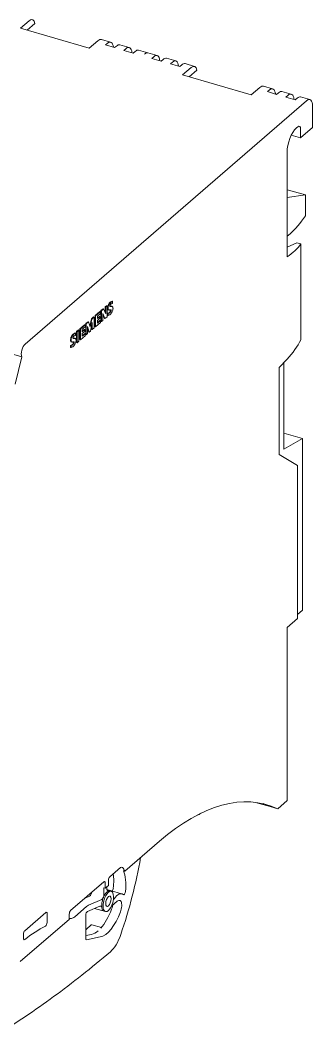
# Model space of a CAD drawing. Header units: inches. Extents: x 9220 to 92460, y -39241 to 4813.
# Drawn here: x 74749 to 74789.2, y -33840.1 to -33700.1 of the extents above; entities that cross this region are included whole.
import ezdxf

# ---------------------------------------------------------------- set-up
doc = ezdxf.new("R2010")
doc.units = ezdxf.units.IN
doc.header["$MEASUREMENT"] = 0

# ---------------------------------------------------------------- blocks, each defined once
blk = doc.blocks.new('A$C027ebf9d')
at = {"color": 0, "linetype": 'Continuous', "lineweight": 0}
for p, q in [((23.0191, -12.8331), (23.0821, -12.7785)), ((23.1257, -12.7981), (23.0687, -12.8474)), ((23.5237, -12.9787), (23.0191, -12.8331)), ((23.5867, -12.9242), (23.5237, -12.9787)), ((23.68, -12.9353), (23.6118, -12.9156)), ((23.6549, -12.9439), (23.6411, -12.9558)), ((23.6411, -12.9558), (23.7093, -12.9755)), ((23.7093, -12.9755), (23.7231, -12.9636)), ((23.8164, -12.9747), (23.7482, -12.955)), ((23.7775, -12.9952), (23.7912, -12.9832)), ((23.8457, -13.0149), (23.7775, -12.9952)), ((23.8594, -13.0029), (23.8457, -13.0149)), ((23.9527, -13.014), (23.8846, -12.9943)), ((24.0209, -13.0337), (23.9527, -13.014)), ((23.982, -13.0542), (23.9958, -13.0423)), ((24.0502, -13.0739), (23.982, -13.0542)), ((24.064, -13.062), (24.0502, -13.0739)), ((24.1573, -13.0731), (24.0891, -13.0534)), ((24.1184, -13.0936), (24.1322, -13.0817)), ((24.1866, -13.1133), (24.1184, -13.0936)), ((24.2937, -13.1125), (24.2255, -13.0928)), ((24.2004, -13.1014), (24.1866, -13.1133)), ((24.2056, -13.1756), (24.2686, -13.121)), ((24.3122, -13.1406), (24.2552, -13.1899)), ((24.7102, -13.3213), (24.2056, -13.1756)), ((24.7732, -13.2667), (24.7102, -13.3213)), ((24.8665, -13.2778), (24.7983, -13.2581)), ((24.8414, -13.2864), (24.8276, -13.2983)), ((24.8276, -13.2983), (24.8958, -13.318)), ((24.8958, -13.318), (24.9096, -13.3061)), ((25.0029, -13.3172), (24.9347, -13.2975)), ((25.1142, -13.3651), (23.0531, -15.15)), ((24.964, -13.3377), (24.9778, -13.3258)), ((25.0322, -13.3574), (24.964, -13.3377)), ((25.046, -13.3454), (25.0322, -13.3574)), ((25.1393, -13.3566), (25.0711, -13.3369)), ((25.1594, -13.5612), (25.1594, -13.4043)), ((25.0708, -13.6379), (25.0028, -13.6183)), ((25.0413, -13.5646), (25.0512, -13.5561)), ((25.0708, -13.6379), (25.1594, -13.5612)), ((25.0708, -13.5731), (25.0708, -13.6379)), ((24.9724, -14.5107), (24.9724, -13.7436)), ((24.9724, -14.0175), (25.1061, -14.0561)), ((24.9724, -14.0754), (25.1061, -14.0561)), ((25.1061, -14.0561), (25.1061, -14.21)), ((24.9939, -14.3408), (24.9724, -14.3593)), ((24.9724, -14.4403), (25.0446, -14.4077)), ((25.0731, -14.4159), (25.0446, -14.4077)), ((25.0731, -15.1183), (25.0731, -14.4159)), ((23.6503, -14.8687), (23.6404, -14.8772)), ((23.6404, -14.8772), (23.6404, -14.9202)), ((23.6438, -14.8782), (23.6404, -14.8772)), ((23.6537, -14.8697), (23.6438, -14.8782)), ((23.6438, -14.8782), (23.6438, -14.9276)), ((23.6537, -14.8697), (23.6503, -14.8687)), ((23.6537, -14.9498), (23.6537, -14.8697)), ((23.6911, -14.8739), (23.6876, -14.873)), ((23.694, -14.8356), (23.6906, -14.8346)), ((23.694, -14.8509), (23.694, -14.8356)), ((23.5553, -14.9509), (23.5386, -14.9654)), ((23.5587, -14.9519), (23.542, -14.9664)), ((23.5587, -14.9519), (23.5553, -14.9509)), ((23.5587, -15.032), (23.5587, -14.9519)), ((23.6006, -14.9117), (23.5661, -14.9416)), ((23.5661, -14.9416), (23.5661, -15.0217)), ((23.5695, -14.9425), (23.5661, -14.9416)), ((23.604, -14.9127), (23.5695, -14.9425)), ((23.5695, -14.9425), (23.5695, -15.0227)), ((23.5833, -14.9451), (23.604, -14.9272)), ((23.5833, -14.9638), (23.5833, -14.9451)), ((23.5981, -14.9471), (23.5833, -14.9599)), ((23.6015, -14.9481), (23.5833, -14.9638)), ((23.6015, -14.9481), (23.5981, -14.9471)), ((23.604, -14.9127), (23.6006, -14.9117)), ((23.6015, -14.9609), (23.6015, -14.9481)), ((23.604, -14.9272), (23.604, -14.9127)), ((23.6242, -14.8913), (23.6089, -14.9045)), ((23.6089, -14.9045), (23.6089, -14.9846)), ((23.6124, -14.9055), (23.6089, -14.9045)), ((23.6276, -14.8922), (23.6124, -14.9055)), ((23.6124, -14.9055), (23.6124, -14.9856)), ((23.6217, -14.9775), (23.6217, -14.9263)), ((23.6217, -14.9263), (23.6384, -14.963)), ((23.6217, -14.9328), (23.635, -14.962)), ((23.6276, -14.8922), (23.6242, -14.8913)), ((23.6438, -14.9276), (23.6276, -14.8922)), ((23.6384, -14.963), (23.6537, -14.9498)), ((23.6582, -14.9249), (23.6582, -14.9403)), ((23.6616, -14.9259), (23.6582, -14.9249)), ((23.6616, -14.9413), (23.6582, -14.9403)), ((23.6616, -14.9259), (23.6616, -14.9413)), ((23.6672, -14.9001), (23.6637, -14.8991)), ((23.4894, -15.008), (23.4554, -15.0374)), ((23.4928, -15.009), (23.4588, -15.0384)), ((23.4721, -15.0414), (23.4928, -15.0235)), ((23.4928, -15.009), (23.4894, -15.008)), ((23.4928, -15.0235), (23.4928, -15.009)), ((23.5149, -14.9859), (23.4982, -15.0004)), ((23.4982, -15.0004), (23.4982, -15.0805)), ((23.5016, -15.0014), (23.4982, -15.0004)), ((23.5184, -14.9869), (23.5016, -15.0014)), ((23.5016, -15.0014), (23.5016, -15.0815)), ((23.511, -15.0734), (23.511, -15.0222)), ((23.511, -15.0222), (23.5238, -15.0631)), ((23.511, -15.0322), (23.5204, -15.0622)), ((23.5184, -14.9869), (23.5149, -14.9859)), ((23.5307, -15.0248), (23.5184, -14.9869)), ((23.5386, -14.9654), (23.5284, -15.0178)), ((23.542, -14.9664), (23.5307, -15.0248)), ((23.5321, -15.0559), (23.5454, -14.9915)), ((23.542, -14.9664), (23.5386, -14.9654)), ((23.542, -15.0081), (23.542, -15.0426)), ((23.5454, -14.9915), (23.5454, -15.0435)), ((23.5454, -15.0435), (23.5587, -15.032)), ((23.5695, -15.0227), (23.5661, -15.0217)), ((23.5695, -15.0227), (23.6045, -14.9924)), ((23.5833, -14.9766), (23.6015, -14.9609)), ((23.5833, -14.9962), (23.5833, -14.9766)), ((23.6011, -14.9769), (23.5833, -14.9923)), ((23.6045, -14.9779), (23.5833, -14.9962)), ((23.6045, -14.9779), (23.6011, -14.9769)), ((23.6045, -14.9924), (23.6045, -14.9779)), ((23.6124, -14.9856), (23.6089, -14.9846)), ((23.6124, -14.9856), (23.6217, -14.9775)), ((23.6384, -14.963), (23.635, -14.962)), ((23.4203, -15.1083), (23.4169, -15.1073)), ((23.4234, -15.07), (23.42, -15.069)), ((23.4234, -15.0853), (23.4234, -15.07)), ((23.4446, -15.0468), (23.4303, -15.0592)), ((23.4303, -15.0592), (23.4303, -15.1393)), ((23.4337, -15.0602), (23.4303, -15.0592)), ((23.448, -15.0478), (23.4337, -15.0602)), ((23.4337, -15.0602), (23.4337, -15.1403)), ((23.448, -15.0478), (23.4446, -15.0468)), ((23.448, -15.1279), (23.448, -15.0478)), ((23.4554, -15.0374), (23.4554, -15.1176)), ((23.4588, -15.0384), (23.4554, -15.0374)), ((23.4588, -15.0384), (23.4588, -15.1186)), ((23.4588, -15.1186), (23.4933, -15.0887)), ((23.4721, -15.0602), (23.4721, -15.0414)), ((23.4869, -15.0434), (23.4721, -15.0562)), ((23.4903, -15.0444), (23.4721, -15.0602)), ((23.4721, -15.073), (23.4903, -15.0572)), ((23.4721, -15.0926), (23.4721, -15.073)), ((23.4898, -15.0732), (23.4721, -15.0886)), ((23.4933, -15.0742), (23.4721, -15.0926)), ((23.4903, -15.0444), (23.4869, -15.0434)), ((23.4933, -15.0742), (23.4898, -15.0732)), ((23.4903, -15.0572), (23.4903, -15.0444)), ((23.4933, -15.0887), (23.4933, -15.0742)), ((23.5016, -15.0815), (23.4982, -15.0805)), ((23.5016, -15.0815), (23.511, -15.0734)), ((23.5238, -15.0631), (23.5204, -15.0622)), ((23.5238, -15.0631), (23.5321, -15.0559)), ((23.5454, -15.0435), (23.542, -15.0426)), ((23.387, -15.1598), (23.387, -15.1751)), ((23.3904, -15.1607), (23.387, -15.1598)), ((23.3904, -15.1761), (23.387, -15.1751)), ((23.3904, -15.1607), (23.3904, -15.1761)), ((23.396, -15.1349), (23.3926, -15.1339)), ((23.4337, -15.1403), (23.4303, -15.1393)), ((23.4337, -15.1403), (23.448, -15.1279)), ((23.4588, -15.1186), (23.4554, -15.1176)), ((22.8593, -15.1941), (23.0298, -15.2433)), ((23.0298, -15.2433), (22.9795, -15.444)), ((24.9133, -15.3231), (24.9724, -15.2608)), ((24.9133, -15.9606), (24.9133, -15.3231)), ((24.9483, -15.2862), (24.9483, -15.9204)), ((25.0841, -15.8442), (24.9483, -15.805)), ((24.9483, -15.9204), (25.0841, -15.8442)), ((25.0841, -15.8442), (25.0841, -17.1036)), ((25.0492, -16.0401), (24.9133, -15.9606)), ((25.0492, -17.1626), (25.0492, -16.0401)), ((25.0841, -17.1036), (25.0492, -17.1343)), ((24.9724, -17.2302), (25.0492, -17.1626)), ((24.9724, -18.4999), (24.9724, -17.2302)), ((24.8489, -18.5438), (24.7407, -18.5126)), ((24.9035, -18.5596), (24.9724, -18.4999)), ((24.9035, -18.5596), (24.849, -18.5438)), ((23.784, -19.0176), (24.0374, -18.7982)), ((23.6732, -19.0587), (23.7514, -18.991)), ((23.7738, -19.0147), (23.784, -19.0176)), ((23.3867, -19.3069), (23.6299, -19.0962)), ((23.6399, -19.1049), (23.6399, -19.1424)), ((23.6399, -19.1424), (23.6632, -19.1223)), ((23.6632, -19.1223), (23.6632, -19.0848)), ((23.4923, -19.2154), (23.526, -19.2008)), ((23.6297, -19.1395), (23.6399, -19.1424)), ((23.6297, -19.1395), (23.6297, -19.192)), ((23.6529, -19.1514), (23.6529, -19.1312)), ((23.6529, -19.1522), (23.676, -19.1588)), ((23.6738, -19.1629), (23.6841, -19.1659)), ((23.6787, -19.1599), (23.7605, -19.1835)), ((23.5098, -19.3137), (23.6009, -19.2742)), ((23.6146, -19.2264), (23.5186, -19.2681)), ((23.6855, -19.2753), (23.7278, -19.2386)), ((23.0512, -19.4542), (23.2047, -19.3213)), ((23.2147, -19.33), (23.2147, -19.3936)), ((23.3766, -19.3688), (23.3766, -19.333)), ((23.5043, -19.2774), (23.418, -19.3521)), ((23.4976, -19.5113), (23.4976, -19.3408)), ((23.6415, -19.3137), (23.5624, -19.2909)), ((23.0177, -19.6813), (23.3788, -19.3686)), ((23.3788, -19.3686), (23.3766, -19.3679)), ((23.5422, -19.4103), (23.6124, -19.4306)), ((23.0411, -19.5107), (23.0411, -19.4803)), ((23.5133, -19.4334), (23.4976, -19.4471)), ((23.5396, -19.4819), (23.4976, -19.4907)), ((23.6044, -19.5006), (23.504, -19.5217))]:
    blk.add_line(p, q, dxfattribs=at)
for centre, major_axis, ratio, start_param, end_param in [((23.0821, -12.8569), (0.0251, 0.087), 0.433013, -0.710168, 0.588003), ((23.7231, -13.042), (0.0251, 0.087), 0.433013, 0, 0.588003), ((23.7912, -13.0617), (0.0251, 0.087), 0.433013, -0.845672, 0.588003), ((23.9276, -13.101), (0.0251, 0.087), 0.433013, 0, 0.588003), ((23.9276, -13.101), (0.0251, 0.087), 0.433013, 0, 0.588003), ((23.9958, -13.1207), (0.0251, 0.087), 0.433013, -0.845672, 0.588003), ((24.1322, -13.1601), (0.0251, 0.087), 0.433013, -0.845672, 0.588003), ((24.2686, -13.1995), (0.0251, 0.087), 0.433013, -0.710168, 0.588003), ((24.9096, -13.3845), (0.0251, 0.087), 0.433013, 0, 0.588003), ((24.9778, -13.4042), (0.0251, 0.087), 0.433013, -0.845672, 0.588003), ((25.1142, -13.4436), (0.0251, 0.087), 0.433013, -0.982794, 0.588003), ((23.0531, -15.1978), (-0.0153, -0.053), 0.433013, -2.55359, -0.424288), ((24.0584, -14.997), (-1.0545, -0.0741), 0.578873, -3.705835, -3.460911), ((23.9705, -21.2349), (-0.8005, -2.7207), 0.439199, -3.208449, -3.162772), ((24.3382, -18.4921), (-0.0328, -0.1135), 0.433013, 0.204963, 0.618986), ((23.5645, -19.2095), (0.0765, 0.2652), 0.433013, -1.187789, -0.743505), ((23.5284, -19.1818), (-0.0056, -0.0193), 0.433013, 0.343657, 1.402486), ((23.531, -19.1751), (0.0056, 0.0193), 0.433013, -1.813163, -1.382984), ((23.6543, -19.2341), (0.0217, 0.0753), 0.433013, -0.346246, 0.411081), ((23.6898, -19.1462), (0.0056, 0.0193), 0.433013, -2.513914, -1.187789), ((23.7278, -19.2966), (0.0326, 0.1131), 0.433013, -0.236262, 0.960488), ((23.5043, -19.3793), (0.0326, 0.1131), 0.433013, 0.343657, 0.588003), ((23.6531, -19.2351), (-0.0219, -0.076), 0.433013, -1.813163, -1.739106), ((23.6634, -19.2381), (-0.0218, -0.0757), 0.433013, -0.350815, 1.52682), ((23.6631, -19.2386), (-0.021, -0.0728), 0.433013, -1.820029, -1.745762), ((23.6625, -19.241), (0.0219, 0.0757), 0.433013, -1.125618, -0.950651), ((23.6531, -19.2351), (-0.0218, -0.0757), 0.433013, -0.716781, -0.350815), ((23.0177, -21.0745), (0.4891, 1.6942), 0.433013, 0.376721, 0.550466), ((23.0075, -21.0715), (0.4891, 1.6942), 0.433013, 0.136496, 0.155966), ((23.0177, -21.0745), (0.4891, 1.6942), 0.433013, 0.165973, 0.168704), ((23.534, -19.4387), (0.0082, 0.0284), 0.433013, 0, 0.723904)]:
    blk.add_ellipse(centre, major_axis=major_axis, ratio=ratio, start_param=start_param, end_param=end_param, dxfattribs=at)
at = {"color": 0, "linetype": 'Continuous', "lineweight": 0, "extrusion": (0, 0, -1)}
for centre, major_axis, ratio, start_param, end_param in [((23.5867, -13.0026), (0.0251, 0.087), 0.433013, -0.588003, 0), ((23.6549, -13.0223), (0.0251, 0.087), 0.433013, -0.588003, 0.845672), ((23.8594, -13.0813), (0.0251, 0.087), 0.433013, -0.588003, 0), ((24.064, -13.1404), (0.0251, 0.087), 0.433013, -0.588003, 0), ((24.2004, -13.1798), (0.0251, 0.087), 0.433013, -0.588003, 0), ((24.7732, -13.3451), (0.0251, 0.087), 0.433013, -0.588003, 0), ((24.8414, -13.3648), (0.0251, 0.087), 0.433013, -0.588003, 0.845672), ((25.046, -13.4239), (0.0251, 0.087), 0.433013, -0.588003, 0), ((25.0413, -13.6839), (0.0382, 0.1324), 0.433013, -2.158799, -0.588003), ((25.0512, -13.5902), (0.0109, 0.0378), 0.433013, -0.588003, 0.982794), ((24.9939, -13.7611), (-0.1856, -0.643), 0.433013, -0.929915, -0.588003), ((24.0584, -14.2469), (-1.0551, 0.0597), 0.418128, -2.886555, -2.641633), ((24.0374, -21.2543), (0.7866, 2.7247), 0.433013, -0.588003, 0.069104), ((23.1551, -19.1158), (-0.4368, -1.513), 0.433013, -1.825237, -1.451654), ((23.7514, -19.0255), (0.011, 0.0382), 0.433013, -0.588003, 0.253066), ((23.6634, -19.2381), (0.0765, 0.2652), 0.433013, 0.253066, 0.476415), ((23.6531, -19.2351), (-0.0765, -0.2652), 0.433013, -2.665178, -1.953803), ((23.6299, -19.1136), (0.0056, 0.0193), 0.433013, -0.588003, 0.982794), ((23.6732, -19.0761), (0.0056, 0.0193), 0.433013, -2.158799, -0.588003), ((23.5645, -19.2095), (0.0219, 0.076), 0.433013, -1.402486, -1.32843), ((23.6197, -19.2007), (-0.0056, -0.0193), 0.433013, -2.158799, -1.32843), ((23.6634, -19.2381), (0.0109, 0.0379), 0.433013, -2.158799, 4.124386), ((23.663, -19.1427), (-0.0056, -0.0193), 0.433013, -0.411081, 0.982794), ((23.7784, -19.1718), (-0.0056, -0.0193), 0.433013, -1.953803, 0.236262), ((23.6171, -19.2074), (-0.0056, -0.0193), 0.433013, -1.402486, -0.343657), ((23.6529, -19.2357), (0.021, 0.0728), 0.433013, -1.395834, -1.321563), ((23.7028, -19.2072), (-0.0056, -0.0193), 0.433013, -0.960488, -0.35904), ((23.2047, -19.3387), (0.0056, 0.0193), 0.433013, -0.588003, 0.982794), ((23.3867, -19.3243), (0.0056, 0.0193), 0.433013, -2.158799, -0.588003), ((23.5075, -19.3323), (0.0055, 0.0189), 0.433013, -2.158799, -0.343657), ((23.6531, -19.2351), (-0.0764, -0.2648), 0.433013, -1.38604, -0.226317), ((23.5884, -19.2164), (-0.0764, -0.2648), 0.433013, -1.38604, -0.723904), ((23.2047, -19.4023), (-0.0056, -0.0193), 0.433013, -2.158799, -0.376721), ((23.418, -19.2495), (-0.0329, -0.1139), 0.433013, -0.588003, -0.136496), ((23.5133, -19.1948), (-0.0764, -0.2648), 0.433013, -0.723904, -0.588003), ((23.0512, -19.4716), (0.0056, 0.0193), 0.433013, -2.158799, -0.588003), ((23.5884, -19.2164), (-0.0764, -0.2648), 0.433013, -0.588003, -0.226317), ((23.6789, -19.4375), (-0.0546, -0.1891), 0.433013, -1.451654, -0.579318), ((23.0512, -19.502), (-0.0056, -0.0193), 0.433013, -0.550466, 0.982794), ((23.5075, -19.5028), (-0.0055, -0.0189), 0.433013, -0.226317, 0.982794)]:
    blk.add_ellipse(centre, major_axis=major_axis, ratio=ratio, start_param=start_param, end_param=end_param, dxfattribs=at)
at = {"color": 0, "linetype": 'Continuous', "lineweight": 0}
for points, knots in [([(23.6906, -14.8346), (23.6873, -14.8365), (23.6829, -14.8389), (23.6767, -14.8436), (23.6725, -14.8478), (23.668, -14.8535), (23.6639, -14.8604), (23.6603, -14.8683), (23.658, -14.8773), (23.6574, -14.8855), (23.658, -14.8925), (23.6602, -14.8972), (23.6624, -14.8988), (23.6637, -14.8991), (23.6637, -14.8991)], [0, 0, 0, 0, 0.1025408, 0.134994, 0.1855976, 0.2314478, 0.2740462, 0.3215332, 0.3654461, 0.4118492, 0.4541756, 0.4960262, 0.5422155, 0.5430641, 0.5430641, 0.5430641, 0.5430641]), ([(23.694, -14.8356), (23.6907, -14.8375), (23.6863, -14.8399), (23.6802, -14.8445), (23.6759, -14.8488), (23.6714, -14.8545), (23.6673, -14.8613), (23.6637, -14.8693), (23.6614, -14.8783), (23.6608, -14.8865), (23.6614, -14.8935), (23.6636, -14.8982), (23.6665, -14.9002), (23.6699, -14.9005), (23.6736, -14.9003), (23.6778, -14.8996), (23.6814, -14.8993), (23.6837, -14.9), (23.6847, -14.9024), (23.684, -14.906), (23.6824, -14.9095), (23.6803, -14.9124), (23.6781, -14.9151), (23.676, -14.9174), (23.6731, -14.9201), (23.6682, -14.9238), (23.6641, -14.9254), (23.6616, -14.9259)], [0, 0, 0, 0, 0.102541, 0.134994, 0.185598, 0.231448, 0.274046, 0.321533, 0.365446, 0.411849, 0.454176, 0.496026, 0.542215, 0.569844, 0.611753, 0.668087, 0.705885, 0.732039, 0.749567, 0.764924, 0.783472, 0.80902, 0.829572, 0.851491, 0.87493, 0.915975, 1, 1, 1, 1]), ([(23.6616, -14.9413), (23.6647, -14.9401), (23.6694, -14.9378), (23.6759, -14.9327), (23.6808, -14.9279), (23.6857, -14.9219), (23.6902, -14.9148), (23.6942, -14.9066), (23.6968, -14.897), (23.6975, -14.8883), (23.6969, -14.8811), (23.6947, -14.8761), (23.6919, -14.8739), (23.6886, -14.8735), (23.6849, -14.8736), (23.6808, -14.8742), (23.6772, -14.8743), (23.6749, -14.8735), (23.6739, -14.8706), (23.675, -14.8655), (23.6781, -14.8609), (23.6818, -14.8573), (23.6874, -14.8531), (23.6914, -14.8515), (23.694, -14.8509)], [0, 0, 0, 0, 0.098821, 0.143351, 0.197996, 0.24762, 0.293548, 0.344848, 0.391383, 0.440309, 0.484046, 0.526614, 0.57274, 0.600034, 0.641579, 0.697513, 0.73523, 0.761625, 0.77983, 0.802755, 0.831617, 0.874986, 0.914128, 1, 1, 1, 1]), ([(23.6876, -14.873), (23.687, -14.8728), (23.6851, -14.8725), (23.6815, -14.8726), (23.678, -14.8731), (23.6757, -14.8733), (23.6752, -14.8733)], [0.5761025, 0.5761025, 0.5761025, 0.5761025, 0.6000336, 0.6415791, 0.6975129, 0.7159474, 0.7159474, 0.7159474, 0.7159474]), ([(23.6802, -14.8994), (23.6803, -14.8995), (23.6807, -14.9), (23.6813, -14.9014), (23.6806, -14.905), (23.679, -14.9085), (23.6769, -14.9114), (23.6747, -14.9141), (23.6726, -14.9164), (23.6697, -14.9191), (23.6648, -14.9228), (23.6607, -14.9245), (23.6582, -14.9249)], [0.7301197, 0.7301197, 0.7301197, 0.7301197, 0.7320387, 0.7495673, 0.7649235, 0.783472, 0.8090204, 0.8295719, 0.8514913, 0.8749298, 0.9159746, 1, 1, 1, 1]), ([(23.42, -15.069), (23.4166, -15.0709), (23.4121, -15.0732), (23.4059, -15.0779), (23.4016, -15.0822), (23.397, -15.0879), (23.3928, -15.0947), (23.3892, -15.1026), (23.3869, -15.1118), (23.3863, -15.1201), (23.3869, -15.1272), (23.3891, -15.132), (23.3913, -15.1336), (23.3926, -15.1339), (23.3926, -15.1339)], [0, 0, 0, 0, 0.1032908, 0.1354975, 0.1873897, 0.2339273, 0.2765733, 0.3234687, 0.3675738, 0.4151171, 0.457643, 0.4993354, 0.5450227, 0.5459387, 0.5459387, 0.5459387, 0.5459387]), ([(23.4234, -15.07), (23.42, -15.0719), (23.4156, -15.0742), (23.4093, -15.0789), (23.405, -15.0832), (23.4004, -15.0889), (23.3962, -15.0957), (23.3926, -15.1036), (23.3903, -15.1128), (23.3897, -15.1211), (23.3903, -15.1282), (23.3925, -15.133), (23.3953, -15.135), (23.3986, -15.1353), (23.4024, -15.1351), (23.4066, -15.1344), (23.4102, -15.1342), (23.4125, -15.135), (23.4134, -15.1375), (23.4128, -15.1411), (23.4111, -15.1446), (23.4092, -15.1475), (23.407, -15.1501), (23.4049, -15.1523), (23.402, -15.1549), (23.397, -15.1587), (23.393, -15.1603), (23.3904, -15.1607)], [0, 0, 0, 0, 0.103291, 0.135497, 0.18739, 0.233927, 0.276573, 0.323469, 0.367574, 0.415117, 0.457643, 0.499335, 0.545023, 0.571534, 0.61311, 0.669886, 0.707355, 0.733443, 0.751236, 0.766876, 0.785371, 0.810586, 0.829835, 0.851293, 0.875106, 0.916093, 1, 1, 1, 1]), ([(23.3904, -15.1761), (23.3936, -15.1749), (23.3982, -15.1727), (23.4048, -15.1676), (23.4098, -15.1628), (23.4147, -15.1568), (23.4193, -15.1496), (23.4233, -15.1413), (23.4261, -15.1316), (23.4268, -15.1228), (23.4262, -15.1155), (23.424, -15.1105), (23.4211, -15.1083), (23.4178, -15.1079), (23.414, -15.1079), (23.4099, -15.1085), (23.4062, -15.1086), (23.404, -15.1077), (23.4031, -15.1054), (23.4036, -15.1023), (23.4048, -15.0995), (23.4063, -15.0971), (23.4079, -15.0949), (23.4095, -15.0931), (23.4118, -15.091), (23.4165, -15.0876), (23.4206, -15.0861), (23.4234, -15.0853)], [0, 0, 0, 0, 0.09847, 0.142842, 0.197361, 0.247009, 0.29309, 0.345193, 0.39189, 0.440408, 0.484338, 0.527032, 0.573288, 0.601245, 0.643101, 0.698989, 0.736572, 0.762873, 0.781014, 0.793261, 0.807604, 0.826728, 0.842361, 0.858321, 0.874793, 0.911417, 1, 1, 1, 1]), ([(23.4169, -15.1073), (23.4162, -15.1071), (23.4142, -15.1069), (23.4106, -15.107), (23.407, -15.1074), (23.4048, -15.1075), (23.4043, -15.1075)], [0.5767901, 0.5767901, 0.5767901, 0.5767901, 0.6012454, 0.6431012, 0.6989888, 0.7170199, 0.7170199, 0.7170199, 0.7170199]), ([(23.4089, -15.1343), (23.409, -15.1344), (23.4094, -15.1349), (23.41, -15.1365), (23.4094, -15.1401), (23.4077, -15.1436), (23.4057, -15.1465), (23.4036, -15.1491), (23.4014, -15.1513), (23.3986, -15.154), (23.3936, -15.1577), (23.3896, -15.1593), (23.387, -15.1598)], [0.7301334, 0.7301334, 0.7301334, 0.7301334, 0.7334426, 0.7512364, 0.7668755, 0.7853706, 0.8105864, 0.8298345, 0.8512928, 0.8751061, 0.916093, 1, 1, 1, 1]), ([(23.6276, -19.2089), (23.6368, -19.1865), (23.6496, -19.1704), (23.6607, -19.1646), (23.6607, -19.1646), (23.6607, -19.1646)], [0, 0, 0, 0, 0.990099, 0.990099, 0.9901022, 0.9901022, 0.9901022, 0.9901022]), ([(23.6009, -19.2742), (23.6031, -19.2732), (23.6051, -19.273), (23.607, -19.2735), (23.6088, -19.274), (23.6105, -19.2752), (23.6118, -19.2771), (23.6131, -19.279), (23.6142, -19.2816), (23.6149, -19.2846), (23.615, -19.285), (23.6151, -19.2855), (23.6152, -19.286)], [0, 0, 0, 0, 0.318125, 0.318125, 0.318125, 0.636244, 0.636244, 0.636244, 0.954268, 0.954268, 0.954268, 1, 1, 1, 1]), ([(23.6214, -19.3029), (23.6189, -19.2988), (23.6171, -19.2933), (23.6159, -19.2869), (23.615, -19.2814), (23.6145, -19.2751), (23.6146, -19.2685)], [0, 0, 0, 0, 0.536071, 0.536071, 0.536071, 1, 1, 1, 1]), ([(23.6146, -19.2685), (23.6147, -19.2658), (23.6148, -19.2632), (23.615, -19.2605), (23.6157, -19.2525), (23.617, -19.2439), (23.6191, -19.2355), (23.6208, -19.2283), (23.623, -19.221), (23.6256, -19.2141)], [0, 0, 0, 0, 0.1524951, 0.1524951, 0.1524951, 0.6036198, 0.6036198, 0.6036198, 0.9900561, 0.9900561, 0.9900561, 0.9900561]), ([(23.6249, -19.2714), (23.6248, -19.2781), (23.6252, -19.2844), (23.6262, -19.2899), (23.6273, -19.2962), (23.6291, -19.3017), (23.6316, -19.3059)], [0, 0, 0, 0, 0.463929, 0.463929, 0.463929, 1, 1, 1, 1]), ([(23.6358, -19.2171), (23.6332, -19.2239), (23.631, -19.2312), (23.6293, -19.2384), (23.6273, -19.2468), (23.6259, -19.2554), (23.6253, -19.2634), (23.6251, -19.2661), (23.6249, -19.2688), (23.6249, -19.2714)], [0.0000389, 0.0000389, 0.0000389, 0.0000389, 0.390344, 0.390344, 0.390344, 0.8459799, 0.8459799, 0.8459799, 1, 1, 1, 1]), ([(23.6951, -19.267), (23.6946, -19.2704), (23.6939, -19.2738), (23.6932, -19.2772), (23.6916, -19.2841), (23.6895, -19.291), (23.687, -19.2976)], [0.7959978, 0.7959978, 0.7959978, 0.7959978, 0.8632972, 0.8632972, 0.8632972, 1, 1, 1, 1]), ([(23.6951, -19.2509), (23.6973, -19.2434), (23.699, -19.2357), (23.7002, -19.2283), (23.7007, -19.2245), (23.7012, -19.2208), (23.7015, -19.2171)], [0, 0, 0, 0, 0.664099, 0.664099, 0.664099, 1, 1, 1, 1]), ([(23.7278, -19.2386), (23.7316, -19.2354), (23.7354, -19.2332), (23.7389, -19.2323), (23.7424, -19.2314), (23.7458, -19.2317), (23.7487, -19.2332), (23.7516, -19.2347), (23.7542, -19.2375), (23.7562, -19.2412), (23.7582, -19.245), (23.7596, -19.2499), (23.7605, -19.2555), (23.7613, -19.2611), (23.7615, -19.2676), (23.7611, -19.2744), (23.7607, -19.2812), (23.7596, -19.2886), (23.7579, -19.2959), (23.7564, -19.3028), (23.7543, -19.3097), (23.7518, -19.3163)], [0, 0, 0, 0, 0.143625, 0.143625, 0.143625, 0.287246, 0.287246, 0.287246, 0.430934, 0.430934, 0.430934, 0.574808, 0.574808, 0.574808, 0.718945, 0.718945, 0.718945, 0.863297, 0.863297, 0.863297, 1, 1, 1, 1]), ([(23.678, -19.6087), (23.5394, -19.7267), (23.4008, -19.8365), (23.1242, -20.0397), (22.9863, -20.1329), (22.8491, -20.2176)], [0, 0, 0, 0, 2.113145, 2.113145, 4.226273, 4.226273, 4.226273, 4.226273])]:
    blk.add_open_spline(points, degree=3, knots=knots, dxfattribs=at)
for points in [[(24.3124, -18.6067), (24.3136, -18.6065), (24.3149, -18.6063), (24.3161, -18.6061)], [(23.6709, -19.1676), (23.6598, -19.1733), (23.6471, -19.1894), (23.6378, -19.2119)], [(23.6608, -19.1647), (23.6655, -19.1623), (23.6699, -19.1618), (23.6738, -19.1629)], [(23.7018, -19.2048), (23.7013, -19.175), (23.688, -19.1588), (23.6709, -19.1677)]]:
    blk.add_open_spline(points, degree=3, dxfattribs=at)

msp = doc.modelspace()

# ---------------------------------------------------------------- block references
at = {"xscale": 18.8131500959034, "yscale": 18.8131500959034, "zscale": 18.8131500959034}
msp.add_blockref('A$C027ebf9d', (74315.91, -33459.72), dxfattribs=at)

doc.saveas('drawing.dxf')
